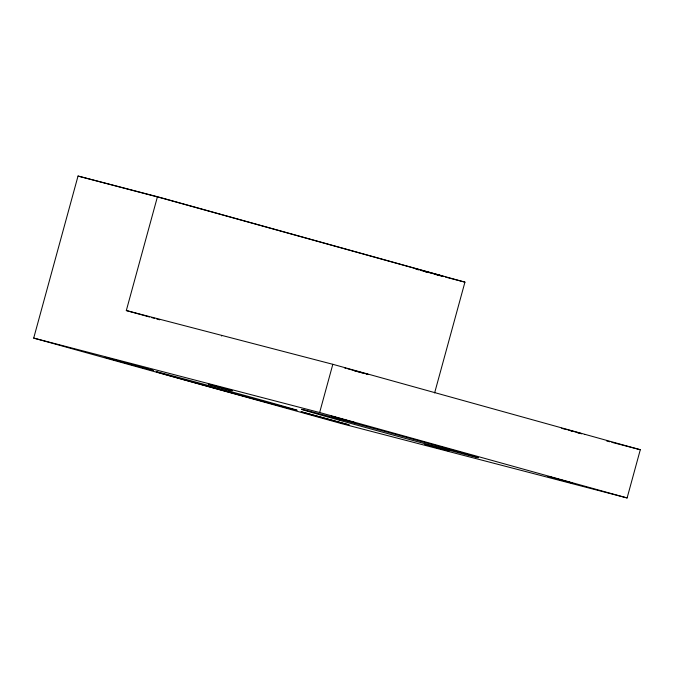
<?xml version="1.0" encoding="UTF-8"?>
<svg xmlns="http://www.w3.org/2000/svg" width="674" height="674" viewBox="0 0 674 674"><rect width="100%" height="100%" fill="white"/><g stroke="black" fill="none" stroke-linecap="round" stroke-linejoin="round"><path stroke-width="1.01" d="M157.455 196.724L126.316 310.546L332.83 364.305L640.3 449.726L627.106 497.951L341.17 423.508L33.7 338.087L78.032 176.049L157.455 196.724L464.934 282.145L434.62 392.942M33.7 338.087L319.636 412.53L332.83 364.305M221.628 335.972L221.67 336.031M584.712 434.595L584.67 434.536M344.743 368.021L345.922 368.324M366.892 374.154L368.071 374.449M415.824 269.12L418.849 269.903M420.862 270.434L423.879 271.218M425.892 271.74L443.012 276.197L163.487 198.544L78.032 176.049M425.218 271.807L428.268 272.608M435.396 274.461L443.543 276.584M445.581 277.107L464.934 282.145M606.726 440.99L609.785 441.782M611.815 442.312L640.3 449.726M347.826 368.83L353.21 370.279M565.292 429.186L566.952 429.633M579.977 433.348L581.628 433.786M362.502 372.983L357.271 371.568M567.912 429.894L569.85 430.416M577.214 432.598L579.151 433.121M353.985 370.489L356.327 371.13M570.625 430.627L581.519 433.626M357.102 371.34L368.029 374.39M354.145 370.708L355.704 371.138M570.785 430.846L573.127 431.486M126.316 310.546L149.577 317.007M151.608 317.564L154.641 318.406M156.663 318.971L159.696 319.813M319.636 412.53L627.106 497.951M562.647 428.58L564.585 429.127M301.219 411.789L348.997 424.873L301.219 411.789M561.383 428.167L561.425 428.217M105.987 357.532L105.203 357.363L153.428 370.557L105.987 357.532M208.435 384.197L232.159 390.709L208.435 384.197M331.549 416.246L355.265 422.758L331.549 416.246M425.067 444.385L448.791 450.889L425.067 444.385M548.173 476.434L571.897 482.946L548.173 476.434M182.132 379.226A72.497 0.505 15.3 0 0 296.004 410.062A72.497 0.505 15.3 0 0 203.321 384.121A72.497 0.505 15.3 0 0 182.132 379.226M339.62 420.298A91.664 0.64 15.3 0 0 478.085 457.688A91.664 0.64 15.3 0 0 352.216 422.598A91.664 0.64 15.3 0 0 339.62 420.298"/></g></svg>
